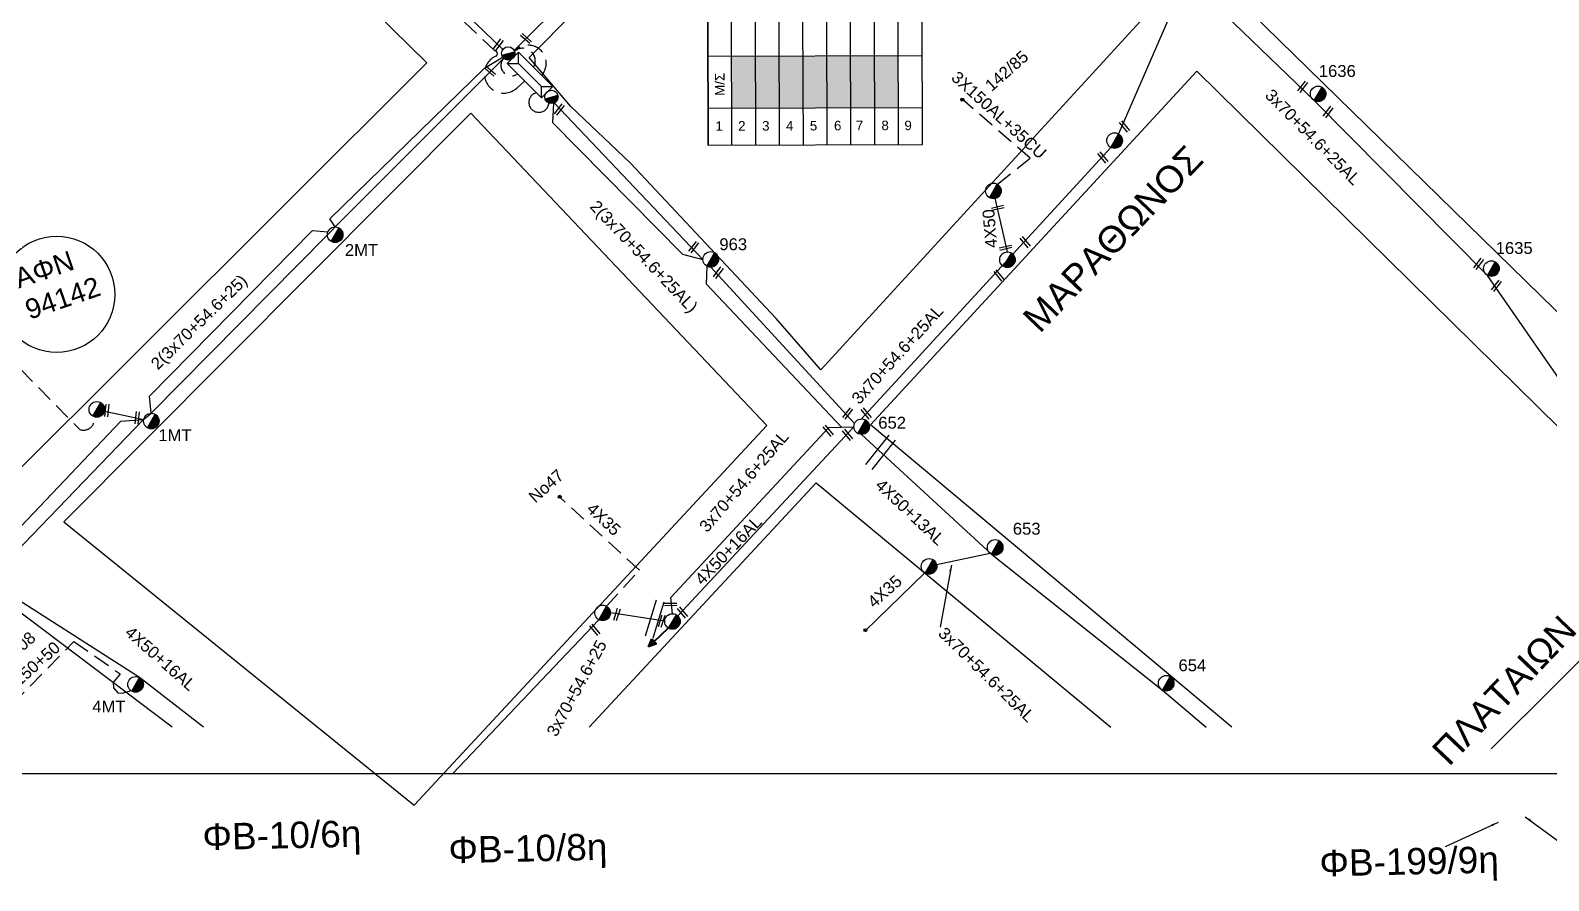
# Model space of a CAD drawing. Header units: millimetres. Extents: x -2449 to 9266, y 48 to 3905.
# Drawn here: x 7761.5 to 7991.1, y 2877.3 to 3006 of the extents above; entities that cross this region are included whole.
import ezdxf
from ezdxf.enums import TextEntityAlignment as Align

# ---------------------------------------------------------------- set-up
doc = ezdxf.new("R2010")
doc.units = ezdxf.units.MM
doc.linetypes.add('DASHED', pattern=[19.05, 12.7, -6.35])
for name, color, linetype in [('Άγνωστα', 7, 'Continuous'), ('Ασφαλειοκιβώτια Χ.Τ 9 αναχωρήσεων', 7, 'Continuous'), ('Γυμνά εναέρια ΧΤ και ΦΟΠ (3Φ)   4x50+16AL', 7, 'Continuous'), ('Επίτονοι', 7, 'Continuous'), ('Επιγραφές - Σχήματα', 7, 'Continuous'), ('Καλώδια ΧΤ   3x150AL+50CU', 7, 'DASHED'), ('Μηχανική τομή', 7, 'Continuous'), ('Στύλος ΦΜ', 7, 'Continuous'), ('Στύλος ΦΜ @ 1', 7, 'Continuous'), ('Συνδέσεις', 7, 'Continuous'), ('Συνεστραμμένα ΧΤ   3x70+54.6+25 AL', 7, 'SYN_LINE'), ('Τομή', 7, 'Continuous'), ('Υποσταθμός εναέριος 2 στύλων', 7, 'Continuous'), ('Υποσταθμός πόλεως', 7, 'Continuous'), ('Υπόβαθρο ΔΕΗ', 7, 'Continuous')]:
    doc.layers.add(name, color=color, linetype=linetype)
doc.styles.add('arial', font='arial.ttf')
doc.styles.get("Standard").update_dxf_attribs({"font": 'arial.ttf'})
doc.linetypes.add('SYN_LINE', pattern='A,0.5,-0.0001,["/\\/\\/\\/",Standard,S=0.1,R=0,X=0,Y=-0.05],-0.25', length=0.7501)
doc.dimstyles.new('ISO-25', dxfattribs={"dimtxt": 2.5, "dimasz": 2.5, "dimexe": 1.25, "dimexo": 0.625, "dimtad": 1, "dimtxsty": 'Standard', "dimcen": 2.5, "dimadec": 0, "dimazin": 0, "dimtfac": 1, "dimtmove": 0, "dimatfit": 3, "dimfxl": 0, "dimarcsym": 0})

# ---------------------------------------------------------------- blocks, each defined once
blk = doc.blocks.new('ΥΠΑΡΧΩΝ ΤΣΙΜΕΝΤΕΝΙΟΣ ΣΤΥΛΟΣ')
at = {"layer": 'Στύλος ΦΜ'}
blk.add_hatch(color=7, dxfattribs=at).paths.add_polyline_path([(-1.29, -2.28, 0.574793), (2.62, 0, 0.268822), (1.3, 2.27)])
at = {"layer": 'Στύλος ΦΜ', "color": 7}
blk.add_line((-1.29, -2.28), (1.3, 2.27), dxfattribs=at)
blk.add_circle((0, 0), 2.62, dxfattribs=at)
at = {"layer": 'Στύλος ΦΜ', "flags": 4}
for tag, p in [('ΑΡΙΘΜΟΣ', (-4.68, 8.05)), ('ΤΥΠΟΣ', (-4.91, 3.03))]:
    blk.add_attdef(tag, p, '', height=4, dxfattribs=at)
blk = doc.blocks.new('ΥΠΟΣΤΑΘΜΟΣ ΕΝΑΕΡΙΟΣ ΕΠΙ 2 ΣΤΥΛΩΝ')
at = {"layer": 'Υποσταθμός εναέριος 2 στύλων', "linetype": 'Continuous'}
for points in [[(-11.97, -2.11, 0.574793), (-8.45, -0.07, 0.268822), (-9.64, 1.98)], [(9.68, -2.15, 0.574793), (13.19, -0.1, 0.268822), (12.01, 1.95)]]:
    blk.add_hatch(color=256, dxfattribs=at).paths.add_polyline_path(points)
for p, q in [((-11.97, -2.11), (-9.64, 1.98)), ((9.68, -2.15), (12.01, 1.95))]:
    blk.add_line(p, q, dxfattribs=at)
for centre in [(-10.81, -0.07), (10.84, -0.1)]:
    blk.add_circle(centre, 2.36, dxfattribs=at)
at = {"layer": 'Υποσταθμός πόλεως', "linetype": 'Continuous', "ltscale": 40}
blk.add_lwpolyline([(-8.57, 2.82), (8.57, 2.82), (8.57, -2.82), (-8.57, -2.82)], close=True, dxfattribs=at)
for points in [[(-5.75, 0), (-8.57, 2.82)], [(-8.57, -2.82), (-5.75, 0)], [(-5.75, 0), (5.75, 0)], [(5.75, 0), (8.57, 2.82)], [(8.57, -2.82), (5.75, 0)]]:
    blk.add_lwpolyline(points, dxfattribs=at)
at = {"layer": 'Υποσταθμός εναέριος 2 στύλων', "ltscale": 40, "flags": 1}
for tag, p in [('ΜΕΤΑΣΧΗΜΑΤΙΣΜΟΣ', (14.09, 2.51)), ('ΙΣΧΥΣ', (14.07, -0.28)), ('ΑΡΙΘΜΟΣ', (14.19, -3))]:
    blk.add_attdef(tag, p, '', height=1.8, dxfattribs=at)
blk = doc.blocks.new('ΑΣΦΑΛΕΙΟΚΙΒΩΤΙΟ ΥΠΟΣΤΑΘΜΟΥ 9 ΑΝΑΧΩΡΗΣΕΩΝ')
at = {"layer": 'Ασφαλειοκιβώτια Χ.Τ 9 αναχωρήσεων', "ltscale": 40}
for p, q in [((-23.8, 40.36), (24.02, 40.36)), ((-9.72, 40.36), (-9.72, -40.64)), ((9.94, 40.36), (9.94, -40.64)), ((-23.8, 31.36), (24.02, 31.36)), ((-23.8, 22.36), (24.02, 22.36)), ((-23.8, 13.36), (24.02, 13.36)), ((-23.8, 4.36), (24.02, 4.36)), ((-23.8, -4.64), (24.02, -4.64)), ((-23.8, -13.64), (24.02, -13.64)), ((-23.8, -22.64), (24.02, -22.64)), ((-23.8, -31.64), (24.02, -31.64))]:
    blk.add_line(p, q, dxfattribs=at)
at = {"layer": 'Ασφαλειοκιβώτια Χ.Τ 9 αναχωρήσεων'}
blk.add_lwpolyline([(-23.8, -40.64), (24.02, -40.64), (24.02, 40.36), (-23.8, 40.36)], close=True, dxfattribs=at)
for s, p in [('1', (-18.29, 37.57)), ('2', (-18.29, 29)), ('3', (-18.29, 19.93)), ('4', (-18.29, 10.91)), ('5', (-18.29, 1.89)), ('6', (-18.29, -7.24)), ('7', (-18.29, -15.48)), ('8', (-18.29, -25.17)), ('9', (-18.29, -33.86))]:
    blk.add_text(s, height=3.6, rotation=270, dxfattribs=at).set_placement(p)
at = {"layer": 'Ασφαλειοκιβώτια Χ.Τ 9 αναχωρήσεων', "ltscale": 40}
for tag, height, p in [('ΟΝΟΜΑ', 5, (-0.16, 44.31)), ('ΚΕΙΜΕΝΟ 1', 2, (17.06, 35.59)), ('ΚΕΙΜΕΝΟ 2', 2, (17.06, 26.88)), ('ΚΕΙΜΕΝΟ 3', 2, (17.06, 17.69)), ('ΚΕΙΜΕΝΟ 4', 2, (17.06, 8.71)), ('ΚΕΙΜΕΝΟ 5', 2, (17.06, -0.13)), ('ΚΕΙΜΕΝΟ 6', 2, (17.06, -9.05)), ('ΚΕΙΜΕΝΟ 7', 2, (17.06, -18.13)), ('ΚΕΙΜΕΝΟ 8', 2, (17.06, -26.85)), ('ΚΕΙΜΕΝΟ 9', 2, (17.06, -35.99)), ('ΣΧ', 2, (-0.1, -42.64))]:
    blk.add_attdef(tag, text='', height=height, dxfattribs=at).set_placement(p, align=Align.MIDDLE_CENTER)
blk = doc.blocks.new('ΤΟΜΗ')
at = {"layer": 'Τομή', "ltscale": 40}
for p, q in [((-5.68, 0), (5.68, 0)), ((5.68, -2.33), (-5.68, -2.33))]:
    blk.add_line(p, q, dxfattribs=at)
blk = doc.blocks.new('ΜΗΧΑΝΙΚΗ ΤΟΜΗ')
at = {"layer": 'Μηχανική τομή', "ltscale": 40}
for p, q in [((-1.89, 0.78), (1.89, 0.78)), ((1.89, 0), (-1.89, 0))]:
    blk.add_line(p, q, dxfattribs=at)
blk = doc.blocks.new('ΕΠΙΤΟΝΟΣ')
at = {"layer": 'Επίτονοι', "lineweight": 40, "ltscale": 40}
blk.add_hatch(color=256, dxfattribs=at).paths.add_polyline_path([(-1.13, 6.47), (0, 9.1), (1.13, 6.47)])
for p, q in [((-1.13, 6.47), (0, 9.1)), ((1.13, 6.47), (-1.13, 6.47)), ((-1.13, 6.47), (0, 6.47)), ((0, 9.1), (1.13, 6.47)), ((0, 6.47), (0, 0))]:
    blk.add_line(p, q, dxfattribs=at)
blk = doc.blocks.new('A$C3EF033BC')
at = {"layer": 'Επίτονοι', "xscale": 0.4499999999998181, "yscale": 0.4499999999998181, "zscale": 0.4499999999998181}
blk.add_blockref('ΕΠΙΤΟΝΟΣ', (0.51, 0), dxfattribs=at)
blk = doc.blocks.new('_ΣΥΝΔΕΣΗ')
at = {"layer": 'Συνδέσεις', "linetype": 'SYN_LINE', "ltscale": 40}
blk.add_hatch(color=256, dxfattribs=at).paths.add_polyline_path([(0.5, -0.01, 1), (-0.5, -0.01, 1)])
at = {"layer": 'Συνδέσεις'}
blk.add_circle((0, -0.01), 0.5, dxfattribs=at)

msp = doc.modelspace()

# ---------------------------------------------------------------- hatches: boundary and pattern name
at = {"layer": 'Ασφαλειοκιβώτια Χ.Τ 9 αναχωρήσεων', "ltscale": 40}
for color, points in [(30, [(7867.58, 3002.11), (7867.61, 2994.25), (7871.21, 2994.26), (7871.18, 3002.12)]), (173, [(7871.18, 3002.12), (7871.21, 2994.26), (7874.81, 2994.27), (7874.78, 3002.13)]), (2, [(7874.78, 3002.13), (7874.81, 2994.27), (7878.41, 2994.28), (7878.38, 3002.14)]), (1, [(7878.38, 3002.14), (7878.41, 2994.28), (7882.01, 2994.29), (7881.98, 3002.15)]), (151, [(7881.98, 3002.15), (7882.01, 2994.29), (7885.61, 2994.3), (7885.58, 3002.17)]), (133, [(7885.58, 3002.17), (7885.61, 2994.3), (7889.21, 2994.32), (7889.18, 3002.18)]), (6, [(7889.18, 3002.18), (7889.21, 2994.32), (7892.81, 2994.33), (7892.78, 3002.19)])]:
    msp.add_hatch(color=color, dxfattribs=at).paths.add_polyline_path(points)

# ---------------------------------------------------------------- linework, layer by layer
at = {"layer": 'Άγνωστα', "color": 30, "linetype": 'SYN_LINE', "ltscale": 20}
msp.add_lwpolyline([(7833.64, 3001), (7833.66, 3000.99)], dxfattribs=at)
at = {"layer": 'Άγνωστα', "color": 133, "linetype": 'SYN_LINE', "ltscale": 20}
msp.add_lwpolyline([(7909.29, 2972.46), (7907.17, 2981.7)], dxfattribs=at)
at = {"layer": 'Άγνωστα', "color": 30, "linetype": 'DASHED', "ltscale": 0.2}
msp.add_lwpolyline([(7757.4, 2957.36), (7769.02, 2945.6)], dxfattribs=at)
at = {"layer": 'Άγνωστα', "color": 85, "linetype": 'SYN_LINE', "ltscale": 20}
msp.add_lwpolyline([(7887.24, 2944.85), (7906.85, 2926.73), (7932.71, 2906.17), (7939.33, 2900.53)], dxfattribs=at)
at = {"layer": 'Άγνωστα', "color": 85, "linetype": 'DASHED', "ltscale": 0.2}
msp.add_lwpolyline([(7848.65, 2918.86), (7853.62, 2924.29), (7841.61, 2935.34)], dxfattribs=at)
at = {"layer": 'Άγνωστα', "color": 85, "linetype": 'SYN_LINE', "ltscale": 15}
msp.add_lwpolyline([(7896.78, 2923.89), (7887.7, 2915.1)], dxfattribs=at)
at = {"layer": 'Άγνωστα', "color": 133, "linetype": 'DASHED', "ltscale": 0.2}
msp.add_lwpolyline([(7758.8, 2904.06), (7768.12, 2913.5), (7775.09, 2908.64), (7774.04, 2907.29), (7774.12, 2906.52), (7774.74, 2905.75), (7775.43, 2905.67), (7776.51, 2905.98), (7776.66, 2906.13)], dxfattribs=at)
at = {"layer": 'Άγνωστα'}
msp.add_circle((7765.51, 2966.04), 8.79, dxfattribs=at)
at = {"layer": 'Άγνωστα', "color": 30, "linetype": 'DASHED', "ltscale": 0.2}
msp.add_arc((7769.58, 2947.12), 1.62, 249.4983, 15.1253, dxfattribs=at)
at = {"layer": 'Γυμνά εναέρια ΧΤ και ΦΟΠ (3Φ)   4x50+16AL', "color": 2, "ltscale": 0.2}
msp.add_lwpolyline([(7834.7, 3002.93), (7860.05, 3028.21)], dxfattribs=at)
at = {"layer": 'Γυμνά εναέρια ΧΤ και ΦΟΠ (3Φ)   4x50+16AL', "color": 2, "linetype": 'DASHED', "ltscale": 0.2}
msp.add_lwpolyline([(7838.84, 2999.19), (7838.84, 2999.19, 1.011275), (7834.75, 3002.81)], format="xyb", dxfattribs=at)
at = {"layer": 'Γυμνά εναέρια ΧΤ και ΦΟΠ (3Φ)   4x50+16AL', "color": 1, "ltscale": 0.2}
msp.add_lwpolyline([(7886.06, 2946.02), (7859.43, 2917.41)], dxfattribs=at)
at = {"layer": 'Γυμνά εναέρια ΧΤ και ΦΟΠ (3Φ)   4x50+16AL', "color": 133, "ltscale": 0.2}
msp.add_lwpolyline([(7787.73, 2900.53), (7778.03, 2908.04), (7755.45, 2922.47)], dxfattribs=at)
at = {"layer": 'Επιγραφές - Σχήματα'}
msp.add_lwpolyline([(7022.92, 3887.4), (9025.82, 3887.4), (9025.82, 2893.51), (7022.92, 2893.51)], close=True, dxfattribs=at)
at = {"layer": 'Επιγραφές - Σχήματα', "color": 30, "linetype": 'DASHED', "ltscale": 0.2}
msp.add_arc((7834.28, 3000.71), 1.59, 138.2845, 305.4224, dxfattribs=at)
at = {"layer": 'Καλώδια ΧΤ   3x150AL+50CU', "color": 151, "ltscale": 0.2}
msp.add_lwpolyline([(7836.23, 2998.32), (7835.07, 2997.26, -1.172852), (7831.91, 3002.11, 0.761666), (7831.79, 3002.9), (7798.57, 3034.13), (7782.76, 3051.95), (7768.79, 3069.2), (7769.04, 3070.29)], format="xyb", dxfattribs=at)
at = {"layer": 'Καλώδια ΧΤ   3x150AL+50CU', "color": 173, "linetype": 'Continuous', "ltscale": 0.2}
msp.add_lwpolyline([(7832.99, 3003.12), (7819.32, 3016.3), (7800.57, 3034.74), (7770.38, 3070.42)], dxfattribs=at)
at = {"layer": 'Καλώδια ΧΤ   3x150AL+50CU', "color": 173, "ltscale": 0.2}
msp.add_lwpolyline([(7837.62, 3000.41, 0.881639), (7834.67, 3002.74)], format="xyb", dxfattribs=at)
msp.add_lwpolyline([(7834.77, 3002.74), (7834.67, 3002.74)], dxfattribs=at)
at = {"layer": 'Καλώδια ΧΤ   3x150AL+50CU', "color": 133, "ltscale": 0.2}
msp.add_lwpolyline([(7907.76, 2982.72), (7912.72, 2986.64), (7902.5, 2995.54)], dxfattribs=at)
at = {"layer": 'Συνεστραμμένα ΧΤ   3x70+54.6+25 AL', "color": 133, "ltscale": 20}
for p, q in [((7936.24, 3013.7), (7926.08, 2990.34)), ((7840.48, 2992.06), (7860.13, 2972.15)), ((7924.91, 2988.29), (7910.09, 2972.15)), ((7910.09, 2972.15), (7887.24, 2947.2)), ((7884.17, 2945.95), (7863.76, 2967.59))]:
    msp.add_line(p, q, dxfattribs=at)
at = {"layer": 'Συνεστραμμένα ΧΤ   3x70+54.6+25 AL', "color": 62, "ltscale": 20}
for p, q in [((7955.69, 2995.37), (7936.82, 3013.55)), ((7981.89, 2968.91), (7955.69, 2995.37)), ((8001.75, 2940.14), (7981.89, 2968.91))]:
    msp.add_line(p, q, dxfattribs=at)
at = {"layer": 'Συνεστραμμένα ΧΤ   3x70+54.6+25 AL', "color": 133, "ltscale": 8}
for p, q in [((7840.65, 2994.96), (7840.48, 2992.06)), ((7860.13, 2972.15), (7863.24, 2971.33)), ((7863.76, 2967.59), (7863.88, 2970.29))]:
    msp.add_line(p, q, dxfattribs=at)
at = {"layer": 'Συνεστραμμένα ΧΤ   3x70+54.6+25 AL', "color": 1, "ltscale": 20}
for p, q in [((7863.24, 2971.33), (7840.75, 2995.05)), ((7886.16, 2946.5), (7864.42, 2970.16))]:
    msp.add_line(p, q, dxfattribs=at)
at = {"layer": 'Συνεστραμμένα ΧΤ   3x70+54.6+25 AL', "color": 30, "linetype": 'SYN_LINE', "ltscale": 8}
msp.add_line((7771.58, 2948.64), (7778.67, 2947.11), dxfattribs=at)
at = {"layer": 'Συνεστραμμένα ΧΤ   3x70+54.6+25 AL', "color": 30, "linetype": 'SYN_LINE', "ltscale": 20}
msp.add_lwpolyline([(7755.35, 2922.95), (7778.66, 2947.11), (7779.82, 2948.05), (7806.45, 2975.07), (7808.32, 2976.97), (7833.1, 3001.76)], dxfattribs=at)
at = {"layer": 'Συνεστραμμένα ΧΤ   3x70+54.6+25 AL', "color": 6, "linetype": 'SYN_LINE', "ltscale": 20}
for points in [[(7807.62, 2976.25), (7806.81, 2977.49), (7830.19, 3000.26), (7833.05, 3002)], [(7779.82, 2948.05), (7779.52, 2950.66), (7804.21, 2975.72), (7806.53, 2975.52)], [(7754.86, 2923.49), (7756.24, 2926.95), (7775.2, 2946.84), (7778.66, 2947.11)]]:
    msp.add_lwpolyline(points, dxfattribs=at)
at = {"layer": 'Συνεστραμμένα ΧΤ   3x70+54.6+25 AL', "color": 1, "linetype": 'SYN_LINE', "ltscale": 20}
msp.add_lwpolyline([(7858.63, 2917.72), (7858.4, 2920.15), (7882.29, 2945.9), (7886.06, 2946)], dxfattribs=at)
at = {"layer": 'Συνεστραμμένα ΧΤ   3x70+54.6+25 AL', "color": 85, "linetype": 'SYN_LINE', "ltscale": 10}
for points in [[(7906.69, 2926.83), (7898.58, 2925.11), (7898.58, 2925.11)], [(7857.45, 2916.61), (7849.24, 2917.83)]]:
    msp.add_lwpolyline(points, dxfattribs=at)
at = {"layer": 'Συνεστραμμένα ΧΤ   3x70+54.6+25 AL', "color": 85, "linetype": 'SYN_LINE', "ltscale": 20}
msp.add_lwpolyline([(7847.48, 2916.81), (7825.39, 2893.51)], dxfattribs=at)
at = {"layer": 'Συνεστραμμένα ΧΤ   3x70+54.6+25 AL', "color": 1, "linetype": 'DASHED', "ltscale": 20}
msp.add_arc((7838.43, 2995.1), 1.51, 104.671, 1.9497, dxfattribs=at)
at = {"layer": 'Υπόβαθρο ΔΕΗ'}
for points in [[(7946.04, 3008.77), (8031.26, 3114.79), (8112.96, 3032.19), (8020.56, 2935.91), (7946.04, 3008.77)], [(7698.26, 2997.42), (7762.3, 3062.9), (7790.06, 3031.95), (7821.46, 3001.08), (7756.76, 2936.5), (7698.26, 2997.42)], [(7836.96, 3001.91), (7885.59, 3050.95), (7929.86, 3007.88), (7881.07, 2954.62), (7874.31, 2962.37), (7852.26, 2985.91), (7843.25, 2994.49), (7836.96, 3001.91)], [(7943.2, 2900.53), (7888.57, 2946.28), (7937.93, 2999.83), (8012.06, 2926.77), (7982.42, 2897.28)], [(7819.55, 2888.75), (7872.91, 2946.2), (7828.13, 2993.47), (7766.57, 2931.63), (7819.55, 2888.75)], [(7846.01, 2900.53), (7880.36, 2937.51), (7924.9, 2900.53)], [(7782.99, 2900.53), (7756.17, 2920.78), (7736.36, 2900.53)]]:
    msp.add_lwpolyline(points, dxfattribs=at)

# ---------------------------------------------------------------- block references
at = {"layer": 'Ασφαλειοκιβώτια Χ.Τ 9 αναχωρήσεων', "color": 1, "ltscale": 40, "xscale": 0.4000000000000015, "yscale": 0.4000000000000015, "zscale": 0.4000000000000015, "rotation": 90.18025101188559}
msp.add_blockref('ΑΣΦΑΛΕΙΟΚΙΒΩΤΙΟ ΥΠΟΣΤΑΘΜΟΥ 9 ΑΝΑΧΩΡΗΣΕΩΝ', (7880.14, 2998.17), dxfattribs=at)
at = {"layer": 'Επιγραφές - Σχήματα', "linetype": 'Continuous', "ltscale": 0.2, "rotation": 133.5358364221689}
msp.add_blockref('A$C3EF033BC', (7858.34, 2915.16), dxfattribs=at)
at = {"layer": 'Μηχανική τομή'}
for p, xscale, yscale, zscale, rotation in [((7836.59, 3004.91), 0.5000000000000133, 0.5000000000000133, 0.5000000000000133, 138.5908296162438), ((7832.43, 3003.71), 0.4999999999999857, 0.4999999999999857, 0.4999999999999857, 52.40484716208448), ((7831.16, 2999.97), 0.5000000000000133, 0.5000000000000133, 0.5000000000000133, 138.5908296162438), ((7954.09, 2997.34), 0.4999999999999857, 0.4999999999999857, 0.4999999999999857, 52.40484716208448), ((7841.69, 2993.9), 0.4999999999999857, 0.4999999999999857, 0.4999999999999857, 52.40484716208448), ((7957.94, 2993.52), 0.4999999999999857, 0.4999999999999857, 0.4999999999999857, 52.40484716208448), ((7926.82, 2991.33), 0.4999999999999989, 0.4999999999999989, 0.4999999999999989, 309.2415489733388), ((7923.55, 2986.62), 0.4999999999999989, 0.4999999999999989, 0.4999999999999989, 309.2415489733388), ((7907.86, 2978.93), 0.4999999999999993, 0.4999999999999993, 0.4999999999999993, 13.25468193530923), ((7862, 2973.07), 0.4999999999999857, 0.4999999999999857, 0.4999999999999857, 52.40484716208448), ((7909.05, 2972.9), 0.4999999999999993, 0.4999999999999993, 0.4999999999999993, 13.25468193530923), ((7911.81, 2973.83), 0.4999999999999989, 0.4999999999999989, 0.4999999999999989, 309.2415489733388), ((7980.68, 2970.55), 0.4999999999999857, 0.4999999999999857, 0.4999999999999857, 52.40484716208448), ((7865.7, 2969.2), 0.4999999999999857, 0.4999999999999857, 0.4999999999999857, 52.40484716208448), ((7907.85, 2968.79), 0.4999999999999989, 0.4999999999999989, 0.4999999999999989, 309.2415489733388), ((7983.37, 2967.22), 0.4999999999999857, 0.4999999999999857, 0.4999999999999857, 52.40484716208448), ((7772.9, 2948.51), 0.5000000000000586, 0.5000000000000586, 0.5000000000000586, 263.4560958937134), ((7777.48, 2947.39), 0.5000000000000586, 0.5000000000000586, 0.5000000000000586, 263.4560958937134), ((7885.27, 2947.9), 0.4999999999999857, 0.4999999999999857, 0.4999999999999857, 52.40484716208448), ((7887.78, 2947.89), 0.4999999999999989, 0.4999999999999989, 0.4999999999999989, 309.2415489733388), ((7882.01, 2945.27), 0.4999999999999989, 0.4999999999999989, 0.4999999999999989, 309.2415489733388), ((7884.93, 2944.65), 0.4999999999999988, 0.4999999999999988, 0.4999999999999988, 309.2415489733388), ((7850.04, 2917.64), 0.5000000000000316, 0.5000000000000316, 0.5000000000000316, 252.5859828679115), ((7858.35, 2918.92), 0.4999999999999791, 0.4999999999999791, 0.4999999999999791, 0.9465839036782243), ((7860.01, 2917.78), 0.4999999999999989, 0.4999999999999989, 0.4999999999999989, 309.2415489733388), ((7846.73, 2915.14), 0.4999999999999989, 0.4999999999999989, 0.4999999999999989, 309.2415489733388), ((7856.8, 2916.66), 0.5000000000000316, 0.5000000000000316, 0.5000000000000316, 252.5859828679115)]:
    msp.add_blockref('ΜΗΧΑΝΙΚΗ ΤΟΜΗ', p, dxfattribs=dict(at, xscale=xscale, yscale=yscale, zscale=zscale, rotation=rotation))
at = {"layer": 'Στύλος ΦΜ @ 1', "ltscale": 40}
ref = msp.add_blockref('ΥΠΑΡΧΩΝ ΤΣΙΜΕΝΤΕΝΙΟΣ ΣΤΥΛΟΣ', (7956.27, 2996.39), dxfattribs=dict(at, xscale=0.4499999999998181, yscale=0.4499999999998181, zscale=0.4499999999998181))
ref.add_attrib('ΤΥΠΟΣ', '1636', (7956.37, 2998.95), dxfattribs={"layer": 'Στύλος ΦΜ', "height": 1.8, "flags": 4})
at = {"layer": 'Στύλος ΦΜ @ 1', "ltscale": 40, "xscale": 0.4499999999998181, "yscale": 0.4499999999998181, "zscale": 0.4499999999998181}
for p in [(7925.49, 2989.31), (7907.17, 2981.7), (7909.29, 2971.28), (7771.58, 2948.64), (7897.43, 2924.87), (7848.06, 2917.83), (7858.63, 2916.54)]:
    msp.add_blockref('ΥΠΑΡΧΩΝ ΤΣΙΜΕΝΤΕΝΙΟΣ ΣΤΥΛΟΣ', p, dxfattribs=at)
at = {"layer": 'Στύλος ΦΜ @ 1', "ltscale": 40}
ref = msp.add_blockref('ΥΠΑΡΧΩΝ ΤΣΙΜΕΝΤΕΝΙΟΣ ΣΤΥΛΟΣ', (7807.62, 2975.07), dxfattribs=dict(at, xscale=0.4499999999998181, yscale=0.4499999999998181, zscale=0.4499999999998181))
ref.add_attrib('ΤΥΠΟΣ', '2ΜΤ', (7809.09, 2971.86), dxfattribs={"layer": 'Στύλος ΦΜ', "height": 1.8, "flags": 4})
ref = msp.add_blockref('ΥΠΑΡΧΩΝ ΤΣΙΜΕΝΤΕΝΙΟΣ ΣΤΥΛΟΣ', (7864.42, 2971.33), dxfattribs=dict(at, xscale=0.4499999999998181, yscale=0.4499999999998181, zscale=0.4499999999998181))
ref.add_attrib('ΤΥΠΟΣ', '963', (7865.72, 2972.73), dxfattribs={"layer": 'Στύλος ΦΜ', "height": 1.8, "flags": 4})
ref = msp.add_blockref('ΥΠΑΡΧΩΝ ΤΣΙΜΕΝΤΕΝΙΟΣ ΣΤΥΛΟΣ', (7982.47, 2969.94), dxfattribs=dict(at, xscale=0.4499999999998181, yscale=0.4499999999998181, zscale=0.4499999999998181))
ref.add_attrib('ΤΥΠΟΣ', '1635', (7983.12, 2972.16), dxfattribs={"layer": 'Στύλος ΦΜ', "height": 1.8, "flags": 4})
ref = msp.add_blockref('ΥΠΑΡΧΩΝ ΤΣΙΜΕΝΤΕΝΙΟΣ ΣΤΥΛΟΣ', (7779.82, 2946.87), dxfattribs=dict(at, xscale=0.4499999999998181, yscale=0.4499999999998181, zscale=0.4499999999998181))
ref.add_attrib('ΤΥΠΟΣ', '1ΜΤ', (7780.88, 2943.83), dxfattribs={"layer": 'Στύλος ΦΜ', "height": 1.8, "flags": 4})
ref = msp.add_blockref('ΥΠΑΡΧΩΝ ΤΣΙΜΕΝΤΕΝΙΟΣ ΣΤΥΛΟΣ', (7887.24, 2946.02), dxfattribs=dict(at, xscale=0.4499999999998181, yscale=0.4499999999998181, zscale=0.4499999999998181))
ref.add_attrib('ΤΥΠΟΣ', '652', (7889.75, 2945.72), dxfattribs={"layer": 'Στύλος ΦΜ', "height": 1.8, "flags": 4})
ref = msp.add_blockref('ΥΠΑΡΧΩΝ ΤΣΙΜΕΝΤΕΝΙΟΣ ΣΤΥΛΟΣ', (7907.43, 2927.75), dxfattribs=dict(at, xscale=0.4499999999998181, yscale=0.4499999999998181, zscale=0.4499999999998181))
ref.add_attrib('ΤΥΠΟΣ', '653', (7910.1, 2929.68), dxfattribs={"layer": 'Στύλος ΦΜ', "height": 1.8, "flags": 4})
ref = msp.add_blockref('ΥΠΑΡΧΩΝ ΤΣΙΜΕΝΤΕΝΙΟΣ ΣΤΥΛΟΣ', (7933.29, 2907.19), dxfattribs=dict(at, xscale=0.4499999999998181, yscale=0.4499999999998181, zscale=0.4499999999998181))
ref.add_attrib('ΤΥΠΟΣ', '654', (7935.15, 2909.01), dxfattribs={"layer": 'Στύλος ΦΜ', "height": 1.8, "flags": 4})
ref = msp.add_blockref('ΥΠΑΡΧΩΝ ΤΣΙΜΕΝΤΕΝΙΟΣ ΣΤΥΛΟΣ', (7777.44, 2907.02), dxfattribs=dict(at, xscale=0.4499999999998181, yscale=0.4499999999998181, zscale=0.4499999999998181))
ref.add_attrib('ΤΥΠΟΣ', '4ΜΤ', (7770.89, 2902.77), dxfattribs={"layer": 'Στύλος ΦΜ', "height": 1.8, "flags": 4})
at = {"layer": 'Συνδέσεις', "xscale": 0.4500000000000455, "yscale": 0.4500000000000455, "zscale": 0.4500000000000455}
for p in [(7902.45, 2995.52), (7841.58, 2935.42), (7887.81, 2915.23)]:
    msp.add_blockref('_ΣΥΝΔΕΣΗ', p, dxfattribs=at)
at = {"layer": 'Τομή'}
for p, xscale, yscale, zscale, rotation in [((7890.54, 2941.77), 0.4999999999999993, 0.4999999999999993, 0.4999999999999993, 231.1054927480034), ((7856.49, 2916.74), 0.4999999999999835, 0.4999999999999835, 0.4999999999999835, 252.549782167918)]:
    msp.add_blockref('ΤΟΜΗ', p, dxfattribs=dict(at, xscale=xscale, yscale=yscale, zscale=zscale, rotation=rotation))
at = {"layer": 'Υποσταθμός εναέριος 2 στύλων', "xscale": 0.4287718769132918, "yscale": 0.4287718769132918, "zscale": 0.4287718769132918, "rotation": 314.9301779415782}
msp.add_blockref('ΥΠΟΣΤΑΘΜΟΣ ΕΝΑΕΡΙΟΣ ΕΠΙ 2 ΣΤΥΛΩΝ', (7837.08, 2999.24), dxfattribs=at)

# ---------------------------------------------------------------- texts
at = {"layer": 'Άγνωστα', "linetype": 'SYN_LINE', "ltscale": 20, "char_height": 1.8, "width": 69.1904, "attachment_point": 1, "style": 'arial'}
for s, insert, rotation in [('4X50', (7905.96, 2973), 94.6663), ('4X50+13AL', (7890.39, 2938.29), 316.6317), ('4X35', (7846.74, 2934.7), 316.6317), ('4X35', (7887.93, 2919.82), 41.6909)]:
    msp.add_mtext(s, dxfattribs=dict(at, insert=insert, rotation=rotation))
at = {"layer": 'Γυμνά εναέρια ΧΤ και ΦΟΠ (3Φ)   4x50+16AL', "ltscale": 40, "char_height": 1.8, "width": 69.1904, "attachment_point": 1, "style": 'arial'}
for insert, rotation in [((7861.84, 2923.17), 46.1418), ((7776.86, 2915.99), 318.5267)]:
    msp.add_mtext('4X50+16AL', dxfattribs=dict(at, insert=insert, rotation=rotation))
at = {"layer": 'Επιγραφές - Σχήματα', "linetype": 'SYN_LINE', "ltscale": 20, "attachment_point": 1, "style": 'arial'}
for s, insert, char_height, width, rotation in [('142/85', (7905.69, 2997.99), 1.8, 69.1904, 41.6909), ('\\A1;M/Σ', (7865.08, 2996.09), 1.44, 55.3523, 90.3448), ('Nο47', (7836.69, 2935.72), 1.8, 69.1904, 41.6909), ('333/08', (7755.56, 2910.06), 1.8, 69.1904, 41.6909), ('3x150+50', (7756.71, 2906.28), 1.8, 69.1904, 41.6909)]:
    msp.add_mtext(s, dxfattribs=dict(at, insert=insert, char_height=char_height, width=width, rotation=rotation))
at = {"layer": 'Επιγραφές - Σχήματα', "width": 157.7424, "attachment_point": 1}
for s, insert, char_height, rotation in [('\\pt128;ΜΑΡΑΘΩΝΟΣ', (7911.28, 2962.77), 4, 46.3401), ('ΑΦΝ\\P94142', (7758.79, 2969.75), 3, 18.9876), ('\\pt128;ΠΛΑΤΑΙΩΝ', (7973.16, 2897.25), 4, 46.3401), ('ΦΒ-10/6η', (7787.51, 2885.94), 4, 1.2511), ('ΦΒ-10/8η', (7824.71, 2883.95), 4, 1.2511), ('ΦΒ-199/9η', (7956.42, 2881.95), 4, 1.2511)]:
    msp.add_mtext(s, dxfattribs=dict(at, insert=insert, char_height=char_height, rotation=rotation))
at = {"layer": 'Καλώδια ΧΤ   3x150AL+50CU', "ltscale": 40, "insert": (7901.86, 2999.98), "char_height": 1.8, "width": 69.1904, "attachment_point": 1, "rotation": 317.7852, "style": 'arial'}
msp.add_mtext('3X150AL+35CU', dxfattribs=at)
at = {"layer": 'Συνεστραμμένα ΧΤ   3x70+54.6+25 AL', "style": 'arial'}
for s, rotation, p in [('3x70+54.6+25AL', 314.7303, (7948.11, 2996.03)), ('2(3x70+54.6+25AL)', 313.5159, (7846.02, 2979.23)), ('3x70+54.6+25AL', 47.7733, (7886.87, 2949.26)), ('3x70+54.6+25AL', 315.4877, (7898.68, 2914.58))]:
    msp.add_text(s, height=1.8, rotation=rotation, dxfattribs=at).set_placement(p)
at = {"layer": 'Συνεστραμμένα ΧΤ   3x70+54.6+25 AL', "linetype": 'SYN_LINE', "ltscale": 20, "char_height": 1.8, "attachment_point": 1, "style": 'arial'}
for s, insert, width, rotation in [('2(3x70+54.6+25)', (7779.55, 2955.81), 69.1904, 44.3891), ('3x70+54.6+25AL', (7862.51, 2931.07), 19.0643, 49.3501), ('3x70+54.6+25', (7839.5, 2899.83), 69.1904, 61.3816)]:
    msp.add_mtext(s, dxfattribs=dict(at, insert=insert, width=width, rotation=rotation))

# ---------------------------------------------------------------- leaders
at = {"layer": 'Επιγραφές - Σχήματα', "ltscale": 40}
for points in [[(7900.81, 2925.07), (7899.13, 2915.66)], [(7983.47, 2886.13), (7975.5, 2882.45)], [(7987.58, 2887), (7994.87, 2881.62)]]:
    msp.add_leader(points, dimstyle='ISO-25', override={"dimasz": 1, "dimtad": 0}, dxfattribs=at)

doc.saveas('drawing.dxf')
